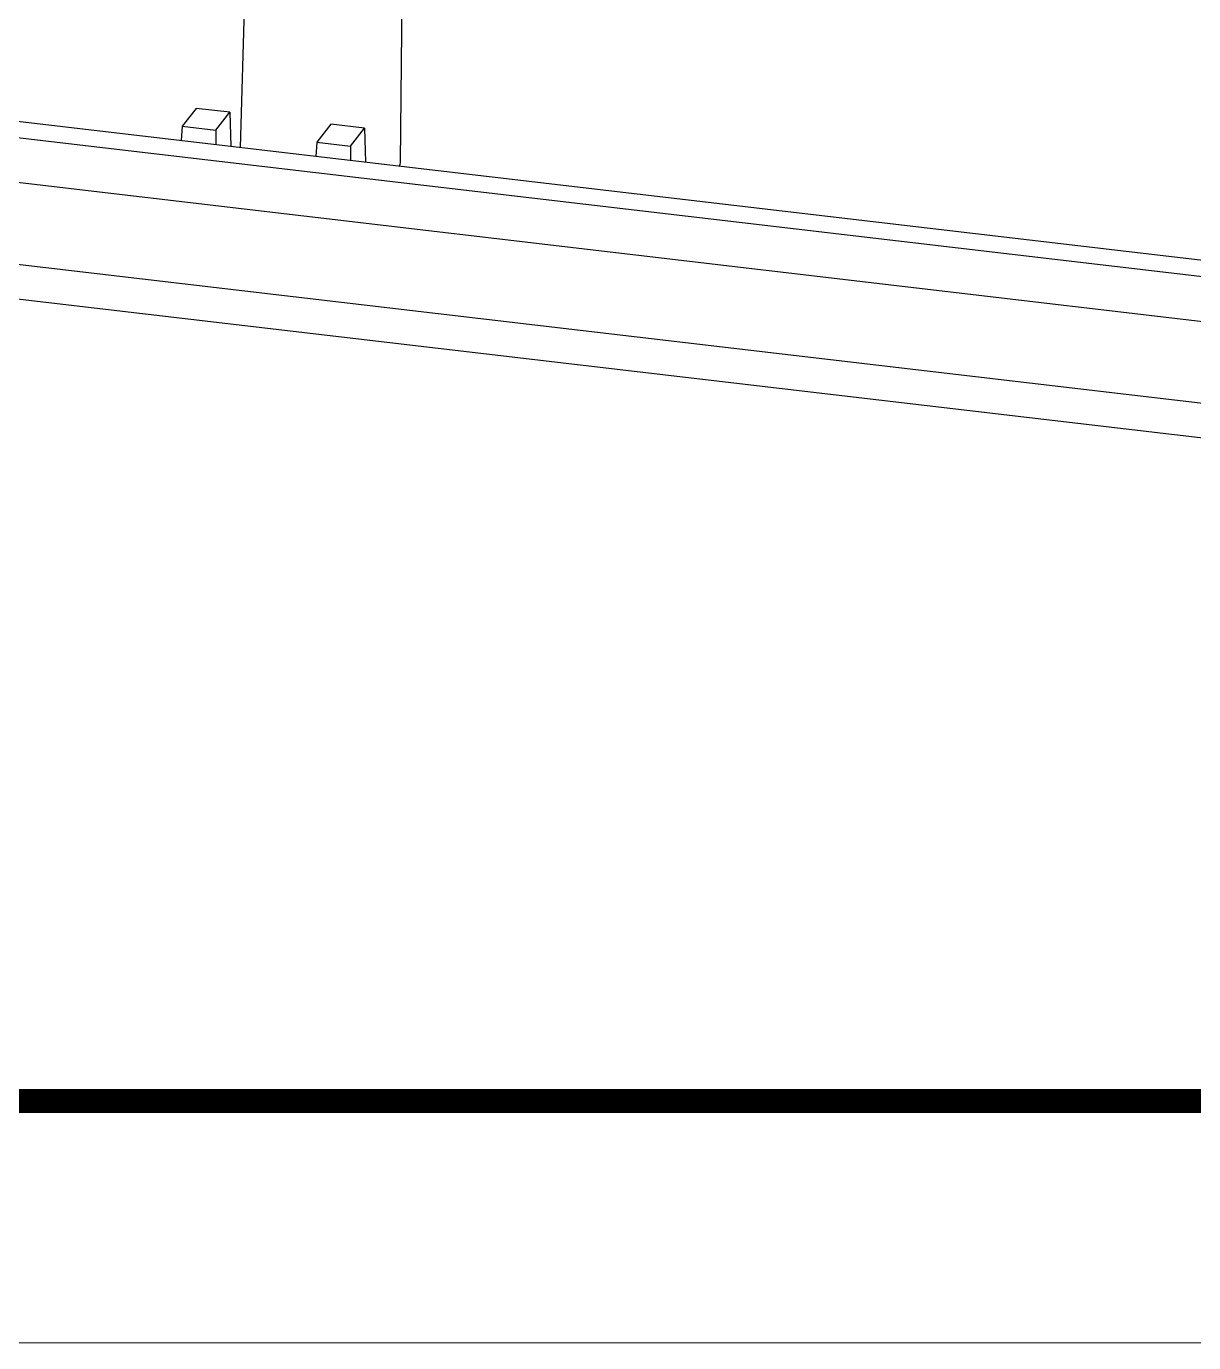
# Model space of a CAD drawing. Header units: millimetres. Extents: x 1338 to 1739, y -253 to 25.
# Drawn here: x 1438.64 to 1472.03, y -253.15 to -215.5 of the extents above; entities that cross this region are included whole.
import ezdxf

# ---------------------------------------------------------------- set-up
doc = ezdxf.new("R2010")
doc.units = ezdxf.units.MM
doc.layers.add('from', color=7, linetype='Continuous', lineweight=13)

# ---------------------------------------------------------------- blocks, each defined once
blk = doc.blocks.new('*u41')
at = {"color": 7, "linetype": 'Continuous'}
for p, q in [((-53.49, 24.666), (-53.364, 29.024)), ((-48.912, 24.27), (-48.865, 28.937)), ((-19.903, 20.724), (-86.336, 28.522)), ((-86.693, 28.107), (-20.207, 20.303)), ((-86.98, 26.857), (-20.495, 19.054)), ((-54.755, 25.79), (-55.159, 25.278)), ((-53.792, 25.677), (-54.755, 25.79)), ((-54.197, 25.165), (-53.792, 25.677)), ((-53.792, 25.677), (-53.766, 24.699)), ((-55.159, 25.278), (-55.186, 24.866)), ((-55.159, 25.278), (-54.197, 25.165)), ((-50.904, 25.338), (-51.308, 24.826)), ((-49.941, 25.225), (-50.904, 25.338)), ((-50.345, 24.713), (-49.941, 25.225)), ((-49.941, 25.225), (-49.915, 24.247)), ((-54.197, 25.165), (-54.194, 24.749)), ((-20.495, 16.703), (-87.105, 24.521)), ((-51.308, 24.826), (-51.335, 24.414)), ((-51.308, 24.826), (-50.345, 24.713)), ((-50.345, 24.713), (-50.343, 24.297)), ((-20.266, 15.688), (-86.876, 23.506))]:
    blk.add_line(p, q, dxfattribs=at)
at = {"color": 7, "linetype": 'Continuous', "start_tangent": (0.441422, 0.8973), "end_tangent": (0.021106, 0.999777)}
blk.add_spline([(-48.949, 24.128), (-48.912, 24.27)], degree=3, dxfattribs=at)

msp = doc.modelspace()

# ---------------------------------------------------------------- linework, layer by layer
at = {"layer": 'from'}
msp.add_lwpolyline([(1338.324, -253.151), (1739.261, -253.151), (1739.261, 25.464), (1338.324, 25.464)], close=True, dxfattribs=at)
at = {"layer": 'from', "const_width": 0.691}
msp.add_lwpolyline([(1345.234, -246.241), (1345.234, 18.555), (1732.352, 18.555), (1732.352, -246.241), (1345.234, -246.241)], dxfattribs=at)

# ---------------------------------------------------------------- block references
msp.add_blockref('*u41', (1498.256, -243.64))

doc.saveas('drawing.dxf')
